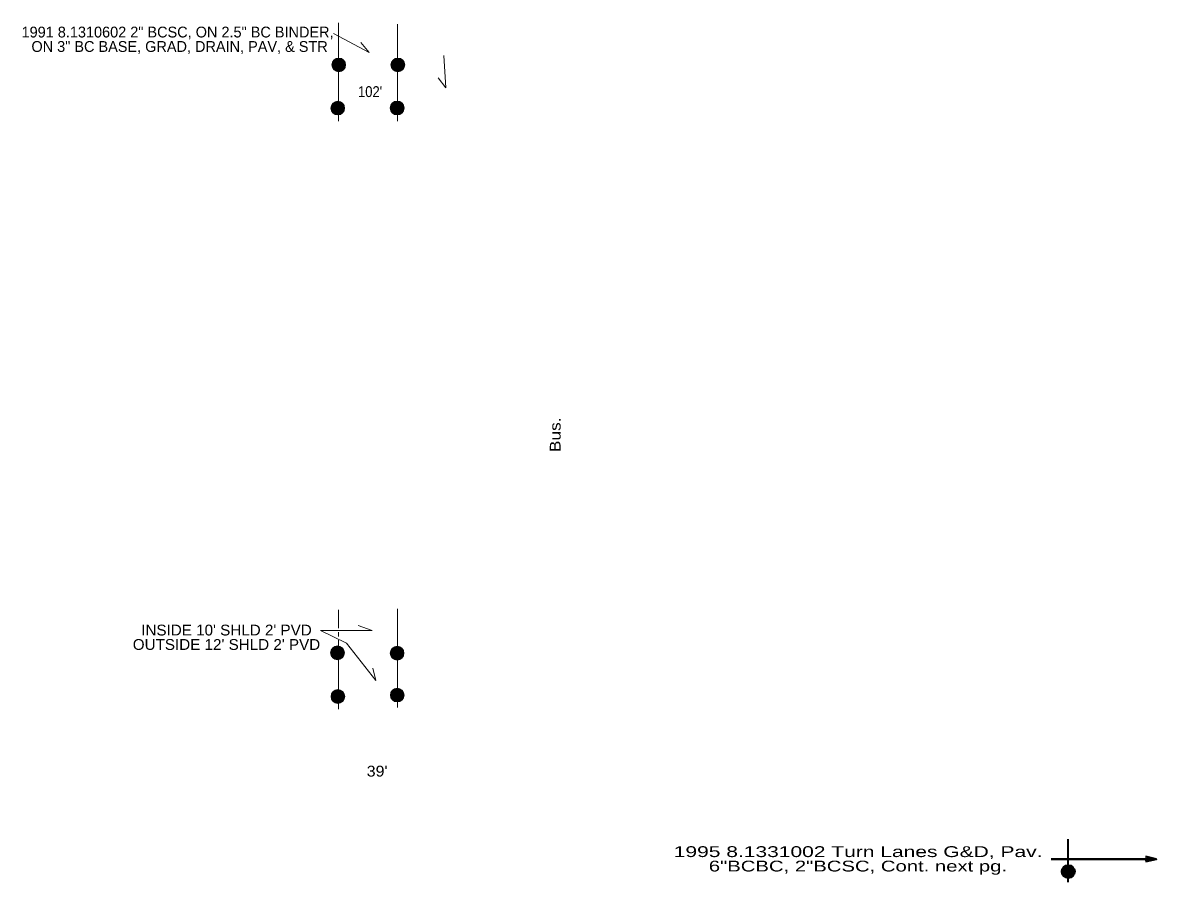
# Model space of a CAD drawing. Extents: x 0.72 to 8.65, y -6.44 to -0.46.
# Drawn here: x 5.512 to 8.654, y -4.047 to -1.665 of the extents above; entities that cross this region are included whole.
import ezdxf
from ezdxf.enums import TextEntityAlignment as Align

# ---------------------------------------------------------------- set-up
doc = ezdxf.new("R2010")
doc.units = 0
doc.header["$LTSCALE"] = 0.012
doc.layers.add('1', color=7, linetype='Continuous', lineweight=13)

msp = doc.modelspace()

# ---------------------------------------------------------------- hatches: boundary and pattern name
at = {"layer": '1'}
for points in [[(6.4071, -1.782, 1), (6.3689, -1.782, 1)], [(6.5711, -1.782, 1), (6.5329, -1.782, 1)], [(6.4043, -1.9016, 1), (6.3662, -1.9016, 1)], [(6.5691, -1.9014, 1), (6.5309, -1.9014, 1)], [(6.4039, -3.411, 1), (6.3657, -3.411, 1)], [(6.5689, -3.412, 1), (6.5307, -3.412, 1)], [(6.4049, -3.532, 1), (6.3667, -3.532, 1)], [(6.5694, -3.528, 1), (6.5312, -3.528, 1)], [(8.4277, -4.0172, 1), (8.3918, -4.0172, 1)]]:
    msp.add_hatch(color=256, dxfattribs=at).paths.add_polyline_path(points)

# ---------------------------------------------------------------- linework, layer by layer
for p, q in [((6.387, -1.665), (6.387, -1.816)), ((6.551, -1.669), (6.551, -1.82)), ((6.551, -1.768), (6.551, -1.938)), ((6.387, -1.816), (6.387, -1.938)), ((6.387, -3.292), (6.387, -3.343)), ((6.551, -3.289), (6.551, -3.563)), ((6.387, -3.354), (6.387, -3.366)), ((6.387, -3.376), (6.387, -3.567))]:
    msp.add_line(p, q, dxfattribs=at)
at = {"layer": '1', "lineweight": 35}
msp.add_line((8.41, -4.047), (8.41, -3.927), dxfattribs=at)
at = {"layer": '1', "lineweight": 40}
msp.add_line((8.654, -3.983), (8.363, -3.983), dxfattribs=at)
at = {"layer": '1'}
for points in [[(6.374, -1.695), (6.472, -1.748), (6.449, -1.72)], [(6.679, -1.756), (6.685, -1.846), (6.664, -1.818)], [(6.442, -3.335), (6.481, -3.349), (6.338, -3.349), (6.41, -3.384), (6.491, -3.488), (6.483, -3.454)]]:
    msp.add_lwpolyline(points, dxfattribs=at)
at = {"layer": '1', "lineweight": 40}
msp.add_lwpolyline([(8.624, -3.975), (8.654, -3.983), (8.624, -3.989)], dxfattribs=at)
at = {"layer": '1'}
for centre in [(6.388, -1.782), (6.552, -1.782), (6.3853, -1.9016), (6.55, -1.9014), (6.3848, -3.411), (6.5498, -3.412), (6.3858, -3.532), (6.5503, -3.528)]:
    msp.add_circle(centre, 0.0191, dxfattribs=at)
at = {"layer": '1', "lineweight": 35}
msp.add_circle((8.4098, -4.0172), 0.0179, dxfattribs=at)

# ---------------------------------------------------------------- texts
at = {"layer": '1'}
for s, p in [('1991 8.1310602 2" BCSC, ON 2.5" BC BINDER, ', (5.947, -1.706)), ('ON 3" BC BASE, GRAD, DRAIN, PAV, & STR', (5.947, -1.746))]:
    msp.add_text(s, height=0.03, dxfattribs=at).set_placement(p, align=Align.CENTER)
for s, width, p in [("102'", 0.9, (6.475, -1.871)), ("INSIDE 10' SHLD 2' PVD", 1.05, (6.077, -3.363)), ("OUTSIDE 12' SHLD 2' PVD", 1.05, (6.077, -3.403)), ("39'", 1.1, (6.4945, -3.754)), ('1995 8.1331002 Turn Lanes G&D, Pav.', 1.45, (7.8275, -3.977)), ('6"BCBC, 2"BCSC, Cont. next pg.', 1.4, (7.827, -4.017))]:
    msp.add_text(s, height=0.03, dxfattribs=dict(at, width=width)).set_placement(p, align=Align.CENTER)
at = {"layer": '1', "width": 1.2}
msp.add_text('Bus.', height=0.03, rotation=90, dxfattribs=at).set_placement((7.003, -2.807), align=Align.CENTER)

doc.saveas('drawing.dxf')
